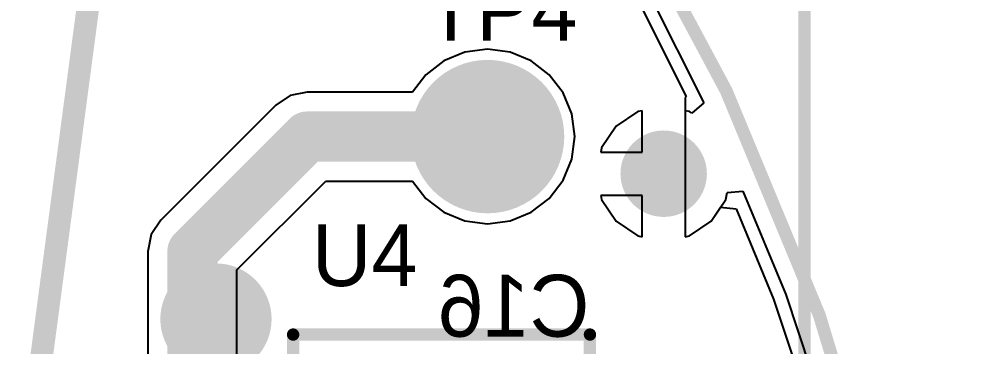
# Model space of a CAD drawing. Header units: millimetres. Extents: x 6 to 417, y 41 to 311.
# Drawn here: x 112.36 to 120.04, y 106.51 to 109.15 of the extents above; entities that cross this region are included whole.
import ezdxf

# ---------------------------------------------------------------- set-up
doc = ezdxf.new("R2010")
doc.units = ezdxf.units.MM
for name, color, linetype in [('BottomLayer', 5, 'Continuous'), ('BottomOverlay', 54, 'Continuous'), ('BottomSolder', 6, 'Continuous'), ('DrillDrawing', 1, 'Continuous'), ('KeepOutLayer', 6, 'Continuous'), ('Mechanical2', 216, 'Continuous'), ('Mechanical4', 56, 'Continuous'), ('MidLayer1', 16, 'Continuous'), ('MidLayer2', 76, 'Continuous'), ('MultiLayer', 9, 'Continuous'), ('TopLayer', 1, 'Continuous'), ('TopOverlay', 2, 'Continuous'), ('TopSolder', 216, 'Continuous')]:
    doc.layers.add(name, color=color, linetype=linetype)

msp = doc.modelspace()

# ---------------------------------------------------------------- linework, layer by layer
at = {"layer": 'BottomLayer'}
for p, q in [((117.3874, 109.4942), (117.8986, 108.4729)), ((117.8986, 108.4729), (117.8034, 108.3889)), ((117.3669, 108.4025), (117.1904, 108.2846)), ((117.4, 108.409), (117.3669, 108.4025)), ((117.4, 108.075), (117.4, 108.409)), ((117.7831, 108.4025), (117.75, 108.409)), ((117.75, 108.409), (117.75, 107.9)), ((117.8034, 108.3889), (117.7831, 108.4025)), ((117.1904, 108.2846), (117.0725, 108.1081)), ((117.0725, 108.1081), (117.066, 108.075)), ((117.066, 108.075), (117.4, 108.075)), ((117.75, 107.9), (117.75, 107.391)), ((118.0775, 107.6919), (118.0885, 107.7476)), ((118.0885, 107.7476), (118.2149, 107.76)), ((118.2149, 107.76), (118.5616, 106.9231)), ((117.4, 107.725), (117.066, 107.725)), ((117.066, 107.725), (117.0725, 107.6919)), ((117.0725, 107.6919), (117.1904, 107.5154)), ((117.4, 107.391), (117.4, 107.725)), ((117.9596, 107.5154), (118.0775, 107.6919)), ((117.1904, 107.5154), (117.3669, 107.3975)), ((117.7831, 107.3975), (117.9596, 107.5154)), ((117.3669, 107.3975), (117.4, 107.391)), ((117.75, 107.391), (117.7831, 107.3975)), ((118.5616, 106.9231), (119.0082, 105.5813))]:
    msp.add_line(p, q, dxfattribs=at)
at = {"layer": 'BottomLayer', "const_width": 0.2794}
msp.add_lwpolyline([(117.4353, 107.9, 1), (117.7147, 107.9, 1)], format="xyb", close=True, dxfattribs=at)
at = {"layer": 'BottomSolder', "const_width": 0.3494}
msp.add_lwpolyline([(117.4003, 107.9, 1), (117.7497, 107.9, 1)], format="xyb", close=True, dxfattribs=at)
at = {"layer": 'DrillDrawing', "const_width": 0.1}
msp.add_lwpolyline([(118.7146, 102.27), (118.7146, 135.238)], dxfattribs=at)
for points in [[(119.9857, 99, -39.996351), (119.9857, 101)], [(119.9819, 99, -39.98872), (119.9819, 101)]]:
    msp.add_lwpolyline(points, format="xyb", dxfattribs=at)
at = {"layer": 'DrillDrawing', "const_width": 0.1524}
msp.add_lwpolyline([(117.4988, 107.9, 1), (117.6512, 107.9, 1)], format="xyb", close=True, dxfattribs=at)
at = {"layer": 'KeepOutLayer', "const_width": 0.1}
msp.add_lwpolyline([(119.9857, 99, -39.996351), (119.9857, 101)], format="xyb", dxfattribs=at)
at = {"layer": 'Mechanical2', "const_width": 0.1}
for points in [[(114.5789, 106.6), (116.9789, 106.6)], [(114.5789, 101.7), (114.5789, 106.6)], [(116.9789, 101.7), (116.9789, 106.6)]]:
    msp.add_lwpolyline(points, dxfattribs=at)
at = {"layer": 'Mechanical2', "const_width": 0.05}
for points in [[(114.5539, 106.6, 1), (114.6039, 106.6, 1)], [(114.5539, 106.6, 1), (114.6039, 106.6, 1)], [(116.9539, 106.6, 1), (117.0039, 106.6, 1)], [(116.9539, 106.6, 1), (117.0039, 106.6, 1)]]:
    msp.add_lwpolyline(points, format="xyb", close=True, dxfattribs=at)
at = {"layer": 'Mechanical4', "const_width": 0.1}
for points in [[(111.2755, 96.5409), (113.1747, 110.8525)], [(111.202, 96.6142), (113.0734, 110.7161)]]:
    msp.add_lwpolyline(points, dxfattribs=at)
at = {"layer": 'MidLayer1'}
for p, q in [((117.2961, 109.4444), (117.7568, 108.524)), ((117.7568, 108.524), (117.75, 108.5151)), ((117.75, 108.5151), (117.75, 107.9)), ((117.3669, 108.4025), (117.1904, 108.2846)), ((117.4, 108.409), (117.3669, 108.4025)), ((117.4, 108.075), (117.4, 108.409)), ((117.1904, 108.2846), (117.0725, 108.1081)), ((117.0725, 108.1081), (117.066, 108.075)), ((117.066, 108.075), (117.4, 108.075)), ((117.75, 107.9), (117.75, 107.391)), ((117.4, 107.725), (117.066, 107.725)), ((117.066, 107.725), (117.0725, 107.6919)), ((117.0725, 107.6919), (117.1904, 107.5154)), ((117.4, 107.391), (117.4, 107.725)), ((117.9596, 107.5154), (118.0354, 107.629)), ((118.0354, 107.629), (118.1618, 107.6165)), ((118.1618, 107.6165), (118.4641, 106.8868)), ((117.1904, 107.5154), (117.3669, 107.3975)), ((117.7831, 107.3975), (117.9596, 107.5154)), ((117.3669, 107.3975), (117.4, 107.391)), ((117.75, 107.391), (117.7831, 107.3975)), ((118.4641, 106.8868), (118.9083, 105.552))]:
    msp.add_line(p, q, dxfattribs=at)
at = {"layer": 'MidLayer1', "const_width": 0.2794}
msp.add_lwpolyline([(117.4353, 107.9, 1), (117.7147, 107.9, 1)], format="xyb", close=True, dxfattribs=at)
at = {"layer": 'MidLayer2', "const_width": 0.2794}
msp.add_lwpolyline([(117.4353, 107.9, 1), (117.7147, 107.9, 1)], format="xyb", close=True, dxfattribs=at)
at = {"layer": 'MultiLayer', "const_width": 0.2794}
msp.add_lwpolyline([(117.4353, 107.9, 1), (117.7147, 107.9, 1)], format="xyb", close=True, dxfattribs=at)
at = {"layer": 'TopLayer'}
for p, q in [((117.3874, 109.4942), (117.8986, 108.4729)), ((116.1512, 108.906), (115.9685, 108.882)), ((116.3339, 108.882), (116.1512, 108.906)), ((115.7982, 108.8114), (115.652, 108.6992)), ((115.9685, 108.882), (115.7982, 108.8114)), ((116.5042, 108.8114), (116.3339, 108.882)), ((116.6504, 108.6992), (116.5042, 108.8114)), ((115.652, 108.6992), (115.5452, 108.5601)), ((116.7627, 108.553), (116.6504, 108.6992)), ((114.5559, 108.5327), (114.4391, 108.4546)), ((114.6937, 108.5601), (114.5559, 108.5327)), ((115.5452, 108.5601), (114.6937, 108.5601)), ((116.8332, 108.3827), (116.7627, 108.553)), ((114.4391, 108.4546), (113.5103, 107.5259)), ((117.8986, 108.4729), (117.8034, 108.3889)), ((116.8572, 108.2), (116.8332, 108.3827)), ((117.3669, 108.4025), (117.1904, 108.2846)), ((117.4, 108.409), (117.3669, 108.4025)), ((117.4, 108.075), (117.4, 108.409)), ((117.7831, 108.4025), (117.75, 108.409)), ((117.75, 108.409), (117.75, 107.9)), ((117.8034, 108.3889), (117.7831, 108.4025)), ((117.1904, 108.2846), (117.0725, 108.1081)), ((116.8332, 108.0173), (116.8572, 108.2)), ((117.0725, 108.1081), (117.066, 108.075)), ((117.066, 108.075), (117.4, 108.075)), ((116.7627, 107.847), (116.8332, 108.0173)), ((117.75, 107.9), (117.75, 107.391)), ((114.1251, 107.1221), (114.8429, 107.8399)), ((114.8429, 107.8399), (115.5452, 107.8399)), ((115.5452, 107.8399), (115.652, 107.7008)), ((116.6504, 107.7008), (116.7627, 107.847)), ((118.0775, 107.6919), (118.0885, 107.7476)), ((118.0885, 107.7476), (118.2149, 107.76)), ((118.2149, 107.76), (118.5616, 106.9231)), ((115.652, 107.7008), (115.7982, 107.5886)), ((116.5042, 107.5886), (116.6504, 107.7008)), ((117.4, 107.725), (117.066, 107.725)), ((117.066, 107.725), (117.0725, 107.6919)), ((117.0725, 107.6919), (117.1904, 107.5154)), ((117.4, 107.391), (117.4, 107.725)), ((117.9596, 107.5154), (118.0775, 107.6919)), ((115.7982, 107.5886), (115.9685, 107.518)), ((116.3339, 107.518), (116.5042, 107.5886)), ((113.5103, 107.5259), (113.4323, 107.4091)), ((115.9685, 107.518), (116.1512, 107.494)), ((116.1512, 107.494), (116.3339, 107.518)), ((117.1904, 107.5154), (117.3669, 107.3975)), ((117.7831, 107.3975), (117.9596, 107.5154)), ((113.4323, 107.4091), (113.4049, 107.2713)), ((117.3669, 107.3975), (117.4, 107.391)), ((117.75, 107.391), (117.7831, 107.3975)), ((113.4049, 107.2713), (113.4049, 106.3112)), ((114.1251, 106.3898), (114.1251, 107.1221)), ((118.5616, 106.9231), (119.0082, 105.5813))]:
    msp.add_line(p, q, dxfattribs=at)
for points, const_width in [([(115.8762, 108.2, 1), (116.4262, 108.2, 1)], 0.55), ([(114.5921, 108.2, 1), (114.7953, 108.2, 1)], 0.2032), ([(114.5921, 108.2, 1), (114.7953, 108.2, 1)], 0.2032), ([(116.0496, 108.2, 1), (116.2528, 108.2, 1)], 0.2032), ([(117.4353, 107.9, 1), (117.7147, 107.9, 1)], 0.2794), ([(113.6634, 107.2713, 1), (113.8666, 107.2713, 1)], 0.2032), ([(113.6634, 107.2713, 1), (113.8666, 107.2713, 1)], 0.2032)]:
    msp.add_lwpolyline(points, format="xyb", close=True, dxfattribs=dict(at, const_width=const_width))
at = {"layer": 'TopLayer', "const_width": 0.4064}
for points in [[(113.765, 107.2713), (114.6937, 108.2)], [(114.6937, 108.2), (116.1512, 108.2)], [(113.765, 105.951), (113.765, 107.2713)]]:
    msp.add_lwpolyline(points, dxfattribs=at)
at = {"layer": 'TopOverlay'}
for points, const_width in [([(114.055, 106.725, 1), (113.855, 106.725, 1)], 0.7), ([(113.68, 106.725, 1), (114.03, 106.725, 1)], 0.35), ([(113.88, 106.725, 1), (114.23, 106.725, 1)], 0.35)]:
    msp.add_lwpolyline(points, format="xyb", close=True, dxfattribs=dict(at, const_width=const_width))
at = {"layer": 'TopSolder'}
for points, const_width in [([(115.8412, 108.2, 1), (116.4612, 108.2, 1)], 0.62), ([(117.4003, 107.9, 1), (117.7497, 107.9, 1)], 0.3494)]:
    msp.add_lwpolyline(points, format="xyb", close=True, dxfattribs=dict(at, const_width=const_width))

# ---------------------------------------------------------------- texts
at = {"layer": 'BottomOverlay', "text_generation_flag": 2}
msp.add_text('C16', height=0.5, rotation=360, dxfattribs=at).set_placement((116.975, 106.583))
at = {"layer": 'TopOverlay'}
msp.add_text('TP4', height=0.5, dxfattribs=at).set_placement((115.6512, 108.975))
msp.add_text('U4', height=0.5, rotation=360, dxfattribs=at).set_placement((114.73, 106.992))

doc.saveas('drawing.dxf')
